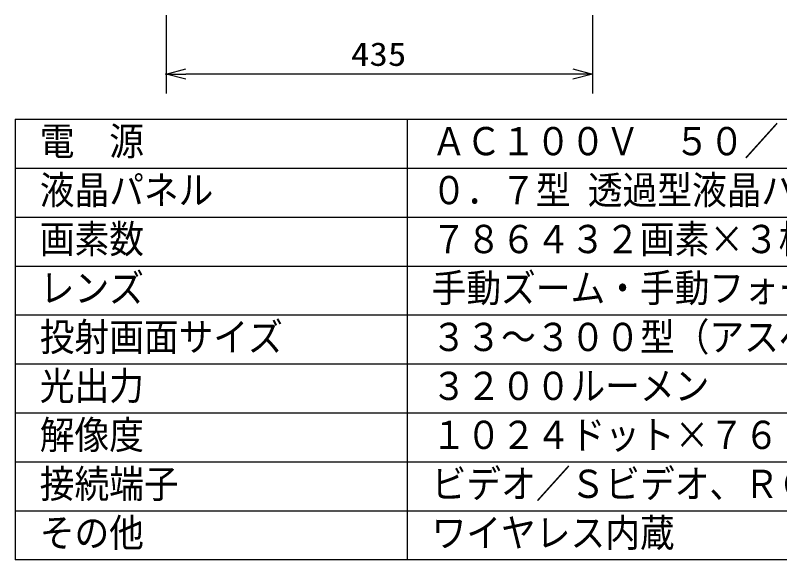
# Model space of a CAD drawing. Units: millimetres, scale not verified. Extents: x -63 to 63, y -57 to 57.
# Drawn here: x -62.5 to 15.5, y -56.5 to -0.9 of the extents above; entities that cross this region are included whole.
import ezdxf
from ezdxf.enums import TextEntityAlignment as Align

# ---------------------------------------------------------------- set-up
doc = ezdxf.new("R2010")
doc.units = ezdxf.units.MM
doc.header["$LTSCALE"] = 0.190236
doc.header["$PDMODE"] = 32
doc.header["$PDSIZE"] = 0.0951
for name, color, linetype in [('0-0_MOJI1', 2, 'Continuous'), ('0-3_WAKU', 3, 'Continuous'), ('0-4_DEFPOINTS', 7, 'Continuous')]:
    doc.layers.add(name, color=color, linetype=linetype)
doc.styles.add('ＭＳ ゴシック', font='')
doc.styles.get('ＭＳ ゴシック').set_extended_font_data('MS Gothic')

# ---------------------------------------------------------------- blocks, each defined once
blk = doc.blocks.new('_OPEN30')
at = {"layer": '0-4_DEFPOINTS'}
blk.add_line((0, 0), (-1, 0), dxfattribs=at)
blk.add_lwpolyline([(-1, 0.26795), (0, 0), (-1, -0.26795)], dxfattribs=at)

msp = doc.modelspace()

# ---------------------------------------------------------------- linework, layer by layer
at = {"layer": '0-3_WAKU'}
for p, q in [((-47.0901, -0.8902), (-47.0901, -8.8902)), ((-3.59, -0.8902), (-3.59, -8.8902)), ((-5.59, -6.8902), (-45.0901, -6.8902))]:
    msp.add_line(p, q, dxfattribs=at)
at = {"layer": '0-3_WAKU', "color": 4}
for p, q in [((-62.5001, -11.5), (-62.5001, -56.5001)), ((-62.5001, -11.5), (62.5001, -11.5)), ((-22.5, -11.5), (-22.5, -56.5001)), ((62.5001, -56.5001), (-62.5001, -56.5001))]:
    msp.add_line(p, q, dxfattribs=at)
at = {"layer": '0-3_WAKU', "color": 1}
for p, q in [((-62.5001, -16.5), (62.5001, -16.5)), ((-62.5001, -21.5), (62.5001, -21.5)), ((-62.5001, -26.5), (62.5001, -26.5)), ((-62.5001, -31.5001), (62.5001, -31.5001)), ((-62.5001, -36.5001), (62.5001, -36.5001)), ((-62.5001, -41.5001), (62.5001, -41.5001)), ((-62.5001, -46.5001), (62.5001, -46.5001)), ((-62.5001, -51.5001), (62.5001, -51.5001))]:
    msp.add_line(p, q, dxfattribs=at)
at = {"layer": '0-4_DEFPOINTS'}
msp.add_point((-47.0901, -6.8902), dxfattribs=at)

# ---------------------------------------------------------------- block references
at = {"layer": '0-3_WAKU', "xscale": 2, "yscale": 2, "rotation": 180}
msp.add_blockref('_OPEN30', (-47.0901, -6.8902), dxfattribs=at)
at = {"layer": '0-3_WAKU', "xscale": 2, "yscale": 2}
msp.add_blockref('_OPEN30', (-3.59, -6.8902), dxfattribs=at)

# ---------------------------------------------------------------- texts
at = {"layer": '0-0_MOJI1', "style": 'ＭＳ ゴシック', "width": 0.9}
for s, p in [('電\u3000源', (-60.0001, -16.0551)), ('ＡＣ１００Ｖ\u3000５０／６０Ｈｚ', (-20, -16.0551)), ('液晶パネル', (-60.0001, -21.0552)), ('０．７型 透過型液晶パネル ３原色方式', (-20, -21.0552)), ('画素数', (-60.0001, -26.0552)), ('７８６４３２画素×３枚', (-20, -26.0552)), ('レンズ', (-60.0001, -31.0552)), ('手動ズーム・手動フォーカス', (-20, -31.0552)), ('投射画面サイズ', (-60.0001, -36.0552)), ('３３～３００型（アスペクト比４：３）', (-20, -36.0552)), ('光出力', (-60.0001, -41.0552)), ('３２００ルーメン', (-20, -41.0552)), ('解像度', (-60.0001, -46.0552)), ('１０２４ドット×７６８ドット', (-20, -46.0552)), ('接続端子', (-60.0001, -51.0552)), ('ビデオ／Ｓビデオ、ＲＧＢ、音声、ＬＡＮ', (-20, -51.0552)), ('その他', (-60.0001, -56.0552)), ('ワイヤレス内蔵', (-20, -56.0552))]:
    msp.add_text(s, height=2.887, dxfattribs=at).set_placement(p, align=Align.BOTTOM_LEFT)
at = {"layer": '0-3_WAKU', "style": 'ＭＳ ゴシック', "width": 1.15}
msp.add_text('435', height=2.406, dxfattribs=at).set_placement((-28.2272, -6.7806), align=Align.BOTTOM_LEFT)

doc.saveas('drawing.dxf')
